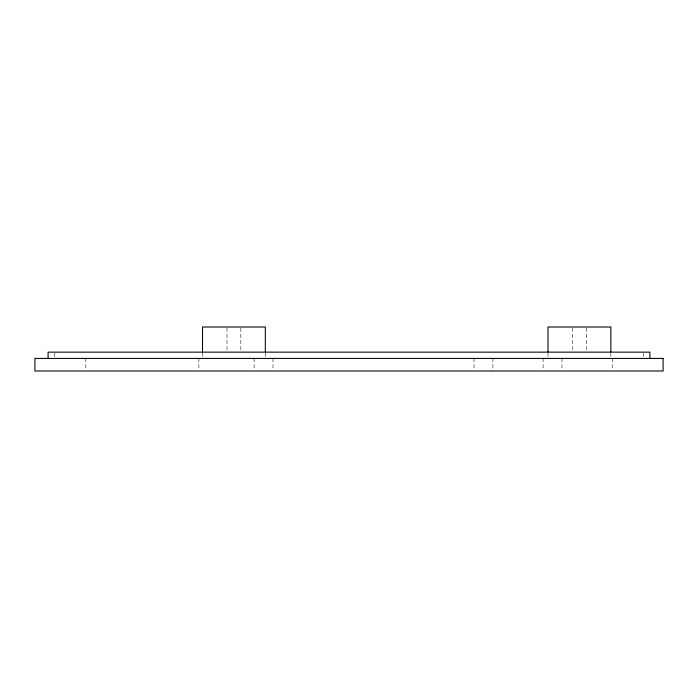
<?xml version="1.0" encoding="UTF-8"?>
<svg xmlns="http://www.w3.org/2000/svg" width="698" height="698" viewBox="0 0 698 698"><rect width="100%" height="100%" fill="white"/><g stroke="black" fill="none" stroke-linecap="round" stroke-linejoin="round"><path stroke-width="0.52" stroke-dasharray="3.49 2.62" d="M643.626 353.188L643.626 357.376M612.216 358.423L612.216 369.94M610.837 353.005L610.837 357.341M586.337 328.06L586.337 352.141M572.517 328.06L572.517 351.094M561.96 358.423L561.96 369.94M548.017 353.005L548.017 357.341M543.114 358.423L543.114 369.94M492.858 358.423L492.858 370.987M474.012 358.423L474.012 369.94M272.988 358.423L272.988 369.94M265.327 353.005L265.327 357.341M254.142 358.423L254.142 369.94M240.827 328.06L240.827 352.141M227.007 328.06L227.007 352.141M202.507 353.005L202.507 357.341M198.86 358.423L198.86 369.94M85.784 358.423L85.784 369.94M54.374 353.188L54.374 358.423"/><path stroke-width="1.05" d="M649.908 358.423L649.908 352.141L48.092 352.141L48.092 358.423M610.837 351.923L610.837 327.013L548.017 327.013L548.017 351.923M265.327 351.923L265.327 327.013L202.507 327.013L202.507 351.923M663.1 358.423L34.9 358.423L34.9 370.987L663.1 370.987L663.1 358.423"/></g></svg>
